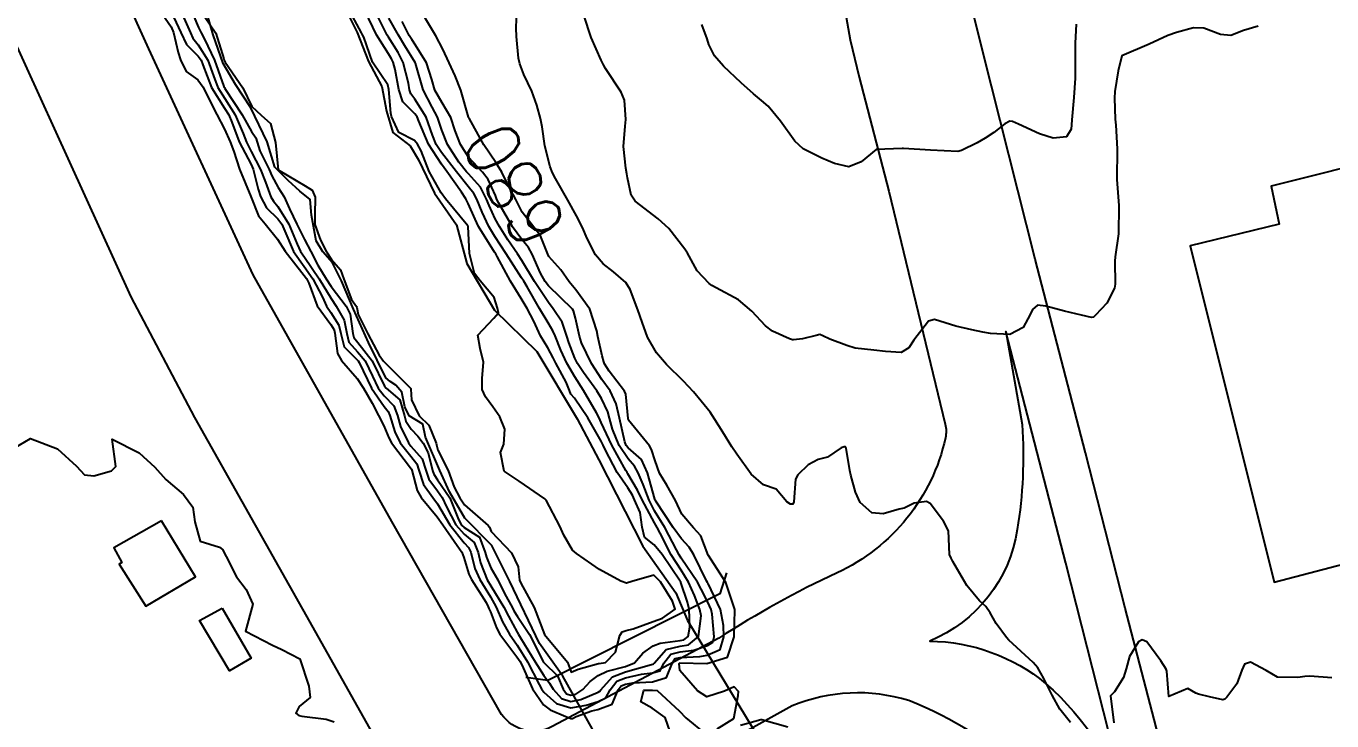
# Model space of a CAD drawing. Header units: metres. Extents: x 292545 to 299085, y 7450245 to 7463078.
# Drawn here: x 296966.2 to 297062.3, y 7453993.2 to 7454044.4 of the extents above; entities that cross this region are included whole.
import ezdxf
from ezdxf.enums import TextEntityAlignment as Align

# ---------------------------------------------------------------- set-up
doc = ezdxf.new("R2010")
doc.units = ezdxf.units.M
for name, color, linetype in [('Cotas', 45, 'Continuous'), ('Curvas de Nivel 1m', 11, 'Continuous'), ('Curvas de Nivel 5m', 15, 'Continuous'), ('Edificações', 30, 'Continuous'), ('Hidrografia', 140, 'Continuous'), ('Pontes e viadutos', 190, 'Continuous'), ('Vias Primárias', 230, 'Continuous')]:
    doc.layers.add(name, color=color, linetype=linetype)
doc.styles.add('Style-STANDARD', font='STANDARD.shx')

msp = doc.modelspace()

# ---------------------------------------------------------------- linework, layer by layer
at = {"layer": 'Curvas de Nivel 1m', "flags": 128}
for points, elevation in [([(296975.743, 7454045.921), (296976.859, 7454044.318), (296977.032, 7454043.907), (296977.36, 7454042.424), (296977.533, 7454041.9), (296977.965, 7454041.033), (296978.818, 7454040.414), (296979.2, 7454039.876), (296979.637, 7454039.035), (296980.206, 7454037.866), (296980.772, 7454036.789), (296981.195, 7454035.856), (296981.465, 7454035.14), (296981.873, 7454033.849), (296982.713, 7454031.84), (296983.291, 7454030.423), (296983.776, 7454029.824), (296984.676, 7454028.699), (296985.241, 7454027.804), (296986.645, 7454026.028), (296986.819, 7454025.788), (296986.974, 7454025.45), (296987.602, 7454023.78), (296988.599, 7454022.402), (296988.851, 7454022.022), (296988.902, 7454021.765), (296989.102, 7454020.286), (296989.394, 7454019.758), (296990.553, 7454018.441), (296991.001, 7454017.735), (296991.647, 7454016.614), (296992.12, 7454015.724), (296992.515, 7454014.952), (296992.87, 7454014.078), (296993.064, 7454013.714), (296994.475, 7454011.856), (296994.54, 7454011.765), (296994.563, 7454011.699), (296994.961, 7454010.195), (296995.257, 7454009.688), (296996.432, 7454008.252), (296996.847, 7454007.666), (296997.916, 7454006.146), (296998.243, 7454005.652), (296998.399, 7454005.257), (296998.774, 7454004.031), (296998.952, 7454003.641), (297000.039, 7454001.944), (297000.189, 7454001.622), (297000.227, 7454001.497), (297000.349, 7454001.254), (297000.801, 7454000.087), (297001.054, 7453999.619), (297002.308, 7453997.951), (297002.54, 7453997.598), (297002.756, 7453997.138), (297003.446, 7453995.588), (297004.271, 7453994.414), (297004.747, 7453994.052), (297005.898, 7453993.555), (297006.261, 7453993.408), (297006.399, 7453993.41), (297006.654, 7453993.546), (297007.817, 7453993.985), (297008.268, 7453994.083), (297009.318, 7453994.474), (297009.767, 7453995.515), (297009.974, 7453995.825), (297010.287, 7453995.948), (297010.832, 7453996.046), (297012.289, 7453996.119), (297013.327, 7453996.435), (297013.723, 7453997.466), (297013.949, 7453997.823), (297014.31, 7453997.906), (297015.776, 7453997.981), (297016.312, 7453998.06), (297017.257, 7453998.482), (297017.542, 7453999.418), (297017.509, 7454000.251), (297017.287, 7454001.421), (297016.372, 7454003.348), (297016.344, 7454003.402), (297016.329, 7454003.431), (297016.252, 7454003.555), (297015.331, 7454005.446), (297014.982, 7454006.025), (297014.415, 7454006.626), (297013.794, 7454007.466), (297012.526, 7454009.405), (297012.48, 7454009.48), (297012.454, 7454009.564), (297012.045, 7454011.063), (297011.923, 7454011.488), (297011.47, 7454012.483), (297010.491, 7454013.331), (297010.345, 7454013.511), (297010.245, 7454013.764), (297009.847, 7454015.51), (297009.604, 7454016.584), (297009.175, 7454017.521), (297008.556, 7454018.376), (297007.785, 7454019.538), (297007.061, 7454021.073), (297006.908, 7454021.547), (297006.606, 7454022.876), (297006.473, 7454023.414), (297006.392, 7454023.553), (297004.638, 7454025.256), (297004.389, 7454025.583), (297004.052, 7454026.183), (297003.436, 7454027.592), (297003.169, 7454028.093), (297002.674, 7454028.669), (297001.985, 7454029.607), (297000.97, 7454031.356), (297000.828, 7454031.619), (297000.716, 7454031.9), (297000.184, 7454033.085), (296999.779, 7454033.634), (296998.749, 7454034.733), (296998.14, 7454035.656), (296997.768, 7454036.665), (296997.435, 7454037.663), (296996.794, 7454038.741), (296996.269, 7454039.675), (296996.034, 7454040.458), (296995.654, 7454041.682), (296994.846, 7454042.982), (296994.558, 7454043.402), (296994.381, 7454043.697), (296993.855, 7454044.718)], 679), ([(296976.875, 7454045.381), (296977.574, 7454043.899), (296977.975, 7454043.023), (296978.836, 7454042.167), (296979.052, 7454041.878), (296979.181, 7454041.525), (296979.828, 7454039.87), (296980.79, 7454038.334), (296981.096, 7454037.857), (296981.313, 7454037.319), (296981.854, 7454035.849), (296982.738, 7454034.182), (296982.89, 7454033.838), (296983.267, 7454032.38), (296983.431, 7454031.829), (296983.877, 7454030.995), (296984.697, 7454030.201), (296984.993, 7454029.807), (296985.211, 7454029.278), (296985.861, 7454027.798), (296986.652, 7454026.671), (296987.269, 7454025.784), (296987.983, 7454024.416), (296988.285, 7454023.773), (296988.608, 7454023.307), (296989.205, 7454022.367), (296989.334, 7454021.759), (296989.588, 7454020.76), (296990.574, 7454019.799), (296990.629, 7454019.739), (296990.686, 7454019.624), (296991.596, 7454017.729), (296992.529, 7454016.372), (296992.821, 7454016.01), (296992.939, 7454015.714), (296993.307, 7454014.504), (296993.711, 7454013.708), (296994.488, 7454012.716), (296994.928, 7454012.144), (296995.084, 7454011.691), (296995.418, 7454010.641), (296996.116, 7454009.675), (296996.446, 7454009.213), (296997.363, 7454007.661), (296998.41, 7454006.346), (296998.751, 7454005.99), (296998.909, 7454005.642), (296999.207, 7454004.454), (296999.563, 7454003.632), (297000.364, 7454002.353), (297000.78, 7454001.616), (297001.253, 7454000.527), (297001.757, 7453999.609), (297002.321, 7453998.795), (297003.074, 7453997.592), (297003.946, 7453995.923), (297004.123, 7453995.582), (297004.281, 7453995.346), (297005.207, 7453994.501), (297006.269, 7453994.194), (297007.409, 7453994.401), (297008.274, 7453994.668), (297008.859, 7453994.942), (297009.172, 7453995.521), (297009.658, 7453996.148), (297010.292, 7453996.396), (297011.465, 7453996.663), (297012.296, 7453996.762), (297012.845, 7453996.927), (297013.114, 7453997.472), (297013.625, 7453998.155), (297014.316, 7453998.318), (297015.332, 7453998.436), (297016.323, 7453998.785), (297016.72, 7453999.033), (297016.829, 7453999.425), (297016.683, 7454001.093), (297016.612, 7454001.427), (297016.358, 7454001.974), (297015.868, 7454002.938), (297015.594, 7454003.442), (297014.399, 7454005.214), (297014.24, 7454005.462), (297014.056, 7454005.814), (297013.182, 7454007.472), (297012.441, 7454008.685), (297012.038, 7454009.486), (297011.597, 7454010.626), (297011.221, 7454011.499), (297010.949, 7454011.975), (297010.483, 7454012.528), (297009.83, 7454013.517), (297009.33, 7454014.702), (297009.115, 7454015.521), (297008.988, 7454015.984), (297008.537, 7454016.964), (297008.183, 7454017.534), (297007.216, 7454018.891), (297006.761, 7454019.548), (297006.577, 7454019.925), (297006.132, 7454021.1), (297005.99, 7454021.559), (297005.633, 7454022.594), (297004.978, 7454023.575), (297004.62, 7454024.024), (297003.599, 7454025.59), (297002.658, 7454027.112), (297002.346, 7454027.603), (297001.636, 7454028.653), (297001.013, 7454029.617), (297000.699, 7454030.188), (297000.252, 7454031.17), (297000.072, 7454031.63), (296999.617, 7454032.532), (296998.731, 7454033.493), (296998.586, 7454033.651), (296998.033, 7454034.367), (296997.185, 7454035.666), (296996.773, 7454036.726), (296996.446, 7454037.673), (296996.065, 7454038.403), (296995.412, 7454039.684), (296994.832, 7454041.649), (296994.817, 7454041.69), (296994.063, 7454042.919), (296993.584, 7454043.709), (296992.872, 7454044.966)], 678), ([(296977.776, 7454044.989), (296978.265, 7454043.889), (296978.459, 7454043.496), (296978.844, 7454042.997), (296979.543, 7454041.873), (296979.96, 7454040.73), (296980.298, 7454039.865), (296980.801, 7454039.06), (296981.567, 7454037.852), (296982.153, 7454036.462), (296982.388, 7454035.844), (296982.753, 7454035.152), (296983.424, 7454033.83), (296983.785, 7454032.885), (296984.192, 7454031.818), (296984.387, 7454031.492), (296984.706, 7454031.089), (296985.516, 7454029.802), (296986.139, 7454028.328), (296986.384, 7454027.793), (296986.659, 7454027.373), (296987.738, 7454025.779), (296988.621, 7454024.317), (296989, 7454023.764), (296989.585, 7454022.737), (296989.772, 7454021.752), (296989.942, 7454021.105), (296990.579, 7454020.393), (296991.14, 7454019.734), (296991.666, 7454018.619), (296992.079, 7454017.725), (296992.537, 7454017.162), (296993.251, 7454016.43), (296993.509, 7454015.705), (296993.725, 7454014.912), (296994.312, 7454013.702), (296994.499, 7454013.463), (296995.32, 7454012.526), (296995.592, 7454011.683), (296995.81, 7454011.023), (296996.458, 7454010.159), (296996.804, 7454009.666), (296997.117, 7454008.989), (296997.797, 7454007.656), (296998.416, 7454006.979), (296999.146, 7454006.375), (296999.454, 7454005.634), (296999.635, 7454004.872), (297000.123, 7454003.624), (297000.376, 7454003.177), (297001.334, 7454001.61), (297001.68, 7454000.944), (297002.334, 7453999.755), (297002.431, 7453999.599), (297002.58, 7453999.346), (297003.641, 7453997.587), (297004.293, 7453996.586), (297004.714, 7453996), (297004.962, 7453995.57), (297005.586, 7453994.87), (297006.274, 7453994.659), (297007.011, 7453994.807), (297008.281, 7453995.342), (297008.398, 7453995.412), (297008.477, 7453995.528), (297009.339, 7453996.473), (297010.296, 7453996.846), (297012.201, 7453997.381), (297012.302, 7453997.402), (297012.361, 7453997.421), (297012.4, 7453997.479), (297013.299, 7453998.489), (297014.322, 7453998.732), (297014.946, 7453998.831), (297015.683, 7453999.44), (297015.868, 7454000.957), (297015.764, 7454001.439), (297015.382, 7454002.463), (297014.923, 7454003.452), (297014.386, 7454004.332), (297013.652, 7454005.468), (297012.842, 7454007.053), (297012.619, 7454007.478), (297012.428, 7454007.809), (297011.53, 7454009.494), (297011.183, 7454010.222), (297010.472, 7454011.42), (297010.414, 7454011.511), (297010.322, 7454011.664), (297009.298, 7454013.522), (297008.518, 7454015.21), (297008.362, 7454015.532), (297008.152, 7454015.908), (297007.213, 7454017.543), (297006.558, 7454018.56), (297005.977, 7454019.559), (297005.541, 7454020.524), (297005.124, 7454021.572), (297004.958, 7454021.936), (297004.602, 7454022.535), (297003.964, 7454023.586), (297003.053, 7454025.179), (297002.801, 7454025.598), (297002.645, 7454025.853), (297001.523, 7454027.611), (297000.682, 7454028.88), (297000.234, 7454029.627), (296999.74, 7454030.671), (296999.355, 7454031.64), (296999.134, 7454032.06), (296998.722, 7454032.579), (296997.853, 7454033.659), (296996.754, 7454035.075), (296996.364, 7454035.674), (296996.099, 7454036.348), (296995.62, 7454037.682), (296994.796, 7454039), (296994.502, 7454039.396), (296994.402, 7454039.696), (296994.326, 7454040.181), (296993.923, 7454041.704), (296993.572, 7454042.441), (296992.851, 7454043.575), (296992.764, 7454043.721), (296992.666, 7454043.912), (296991.757, 7454045.731)], 677), ([(296978.172, 7454045.891), (296978.859, 7454044.267), (296979.056, 7454043.878), (296979.301, 7454043.423), (296980.052, 7454041.868), (296980.733, 7454039.942), (296980.766, 7454039.86), (296980.812, 7454039.784), (296982.078, 7454037.847), (296982.771, 7454036.627), (296983.077, 7454036.146), (296983.171, 7454035.834), (296983.377, 7454035.207), (296984.061, 7454033.82), (296984.266, 7454033.354), (296984.72, 7454032.495), (296985.169, 7454031.805), (296985.568, 7454030.938), (296986.112, 7454029.796), (296986.676, 7454028.673), (296987.123, 7454027.785), (296987.652, 7454026.781), (296988.256, 7454025.774), (296988.635, 7454025.21), (296989.745, 7454023.753), (296990.021, 7454023.163), (296990.215, 7454021.746), (296990.296, 7454021.45), (296990.586, 7454021.096), (296991.657, 7454019.729), (296992.545, 7454017.881), (296992.689, 7454017.718), (296993.691, 7454016.859), (296994.037, 7454015.697), (296994.132, 7454015.309), (296994.513, 7454014.702), (296995.017, 7454014.201), (296995.403, 7454013.686), (296995.775, 7454012.97), (296996.087, 7454011.676), (296996.18, 7454011.384), (296996.466, 7454010.982), (296997.36, 7454009.661), (296998.015, 7454008.068), (296998.215, 7454007.652), (296998.421, 7454007.461), (296999.544, 7454006.763), (296999.979, 7454005.626), (297000.056, 7454005.281), (297000.392, 7454004.507), (297000.899, 7454003.615), (297001.419, 7454002.558), (297001.946, 7454001.604), (297002.087, 7454001.34), (297002.346, 7454000.913), (297003.234, 7453999.591), (297004.185, 7453997.701), (297004.247, 7453997.581), (297004.302, 7453997.515), (297005.281, 7453996.553), (297005.703, 7453995.559), (297005.951, 7453995.226), (297006.279, 7453995.126), (297006.63, 7453995.196), (297007.151, 7453995.541), (297007.687, 7453996.138), (297008.293, 7453996.576), (297008.936, 7453996.884), (297010.3, 7453997.238), (297010.951, 7453997.5), (297011.578, 7453998.227), (297012.322, 7453998.762), (297012.843, 7453998.957), (297014.328, 7453999.147), (297014.596, 7453999.19), (297014.912, 7453999.451), (297015.028, 7454000.138), (297014.989, 7454001.45), (297014.871, 7454001.965), (297014.373, 7454003.42), (297014.359, 7454003.46), (297014.322, 7454003.512), (297013, 7454005.474), (297012.41, 7454006.19), (297011.691, 7454006.767), (297011.524, 7454007.493), (297011.365, 7454008.57), (297010.971, 7454009.502), (297010.801, 7454009.849), (297010.462, 7454010.385), (297009.672, 7454011.518), (297008.801, 7454013.216), (297008.65, 7454013.528), (297008.497, 7454013.819), (297007.515, 7454015.54), (297006.537, 7454016.984), (297006.274, 7454017.288), (297006.17, 7454017.556), (297005.933, 7454018.178), (297005.158, 7454019.571), (297004.966, 7454019.963), (297004.584, 7454020.689), (297004.051, 7454021.585), (297003.542, 7454022.652), (297003.062, 7454023.596), (297002.624, 7454024.32), (297001.826, 7454025.608), (297000.854, 7454027.425), (297000.74, 7454027.619), (297000.665, 7454027.737), (296999.487, 7454029.638), (296999.224, 7454030.168), (296998.71, 7454031.329), (296998.543, 7454031.652), (296998.222, 7454032.15), (296997.147, 7454033.666), (296996.741, 7454034.204), (296995.786, 7454035.68), (296995.086, 7454037.381), (296994.97, 7454037.688), (296994.785, 7454037.926), (296993.898, 7454038.808), (296993.603, 7454039.708), (296993.342, 7454041.196), (296993.201, 7454041.714), (296993.082, 7454041.963), (296992.839, 7454042.329), (296991.967, 7454043.729), (296991.133, 7454045.483)], 676), ([(297043.05, 7453993.118), (297042.267, 7453994.09), (297041.707, 7453995.136), (297041.084, 7453996.353), (297040.644, 7453997.147), (297040.309, 7453997.53), (297038.526, 7453999.168), (297038.335, 7453999.372), (297037.572, 7454000.408), (297037.139, 7454001.188), (297036.817, 7454001.653), (297036.362, 7454002.077), (297035.422, 7454003.21), (297034.399, 7454004.971), (297034.262, 7454005.221), (297034.146, 7454005.482), (297034.065, 7454007.224), (297033.718, 7454007.943), (297032.724, 7454009.237), (297032.454, 7454009.38), (297031.55, 7454009.254), (297030.822, 7454008.89), (297030.446, 7454008.811), (297029.256, 7454008.466), (297028.442, 7454008.538), (297027.583, 7454009.303), (297027.221, 7454010.069), (297026.894, 7454011.314), (297026.818, 7454011.657), (297026.538, 7454013.319), (297026.494, 7454013.399), (297026.402, 7454013.413), (297026.174, 7454013.323), (297025.172, 7454012.647), (297024.484, 7454012.469), (297023.752, 7454012.076), (297022.973, 7454011.355), (297022.808, 7454011.018), (297022.693, 7454009.358), (297022.62, 7454009.188), (297022.45, 7454009.183), (297022.165, 7454009.364), (297021.387, 7454010.301), (297020.465, 7454010.602), (297019.554, 7454011.399), (297018.488, 7454012.879), (297018.126, 7454013.414), (297017.451, 7454014.479), (297016.877, 7454015.426), (297016.528, 7454015.951), (297015.87, 7454016.774), (297015.294, 7454017.449), (297014.555, 7454018.242), (297013.32, 7454019.473), (297012.581, 7454020.328), (297011.912, 7454021.487), (297011.52, 7454022.575), (297011.203, 7454023.494), (297010.635, 7454024.996), (297010.32, 7454025.505), (297009.412, 7454026.28), (297008.656, 7454026.883), (297008.089, 7454027.536), (297007.475, 7454028.742), (297007.125, 7454029.546), (297006.696, 7454030.409), (297006.043, 7454031.557), (297005.136, 7454033.159), (297004.921, 7454033.568), (297004.74, 7454034.012), (297004.359, 7454035.576), (297004.166, 7454036.968), (297004.05, 7454037.581), (297003.771, 7454038.564), (297003.407, 7454039.591), (297002.821, 7454040.828), (297002.507, 7454041.603), (297002.411, 7454042.031), (297002.275, 7454043.606), (297002.247, 7454044.221), (297002.296, 7454045.606)], 681), ([(297056.867, 7454044.379), (297055.784, 7454044.05), (297054.86, 7454043.699), (297054.099, 7454043.749), (297052.865, 7454044.222), (297052.103, 7454044.249), (297050.862, 7454043.916), (297050.218, 7454043.678), (297048.853, 7454043.05), (297046.844, 7454042.184), (297046.564, 7454041.083), (297046.331, 7454039.564), (297046.294, 7454039.085), (297046.341, 7454037.531), (297046.383, 7454037.084), (297046.502, 7454035.337), (297046.503, 7454035.083), (297046.46, 7454033.359), (297046.47, 7454033.083), (297046.621, 7454031.174), (297046.625, 7454031.081), (297046.597, 7454029.168), (297046.592, 7454029.081), (297046.353, 7454027.396), (297046.325, 7454027.083), (297046.338, 7454025.382), (297046.294, 7454025.083), (297045.719, 7454023.992), (297044.907, 7454023.097), (297044.747, 7454022.963), (297044.611, 7454022.933), (297043.854, 7454023.108), (297042.616, 7454023.39), (297041.242, 7454023.763), (297040.623, 7454023.825), (297040.253, 7454023.519), (297040.077, 7454023.155), (297039.56, 7454022.203), (297038.598, 7454021.684), (297037.162, 7454021.755), (297036.599, 7454021.856), (297035.798, 7454022.011), (297034.604, 7454022.291), (297033.055, 7454022.789), (297032.607, 7454022.651), (297031.534, 7454021.256), (297031.144, 7454020.702), (297030.579, 7454020.357), (297029.438, 7454020.424), (297028.581, 7454020.514), (297027.215, 7454020.672), (297026.586, 7454020.879), (297025.335, 7454021.329), (297024.834, 7454021.575), (297024.596, 7454021.677), (297024.338, 7454021.6), (297023.333, 7454021.353), (297022.676, 7454021.275), (297022.592, 7454021.285), (297022.364, 7454021.363), (297021.127, 7454021.911), (297020.602, 7454022.322), (297019.599, 7454023.4), (297018.625, 7454024.218), (297016.96, 7454025.105), (297016.641, 7454025.294), (297016.455, 7454025.433), (297015.568, 7454026.362), (297014.978, 7454027.455), (297014.873, 7454027.665), (297014.668, 7454027.97), (297013.491, 7454029.472), (297012.694, 7454030.189), (297011.003, 7454031.497), (297010.717, 7454031.939), (297010.442, 7454033.216), (297010.4, 7454033.505), (297010.323, 7454033.923), (297010.161, 7454035.509), (297010.281, 7454037.01), (297010.325, 7454037.507), (297010.212, 7454038.923), (297009.981, 7454039.512), (297008.829, 7454041.247), (297008.67, 7454041.532), (297008.497, 7454041.873), (297007.773, 7454043.541), (297007.237, 7454045.187)], 682), ([(297043.467, 7454044.514), (297043.41, 7454043.114), (297043.402, 7454042.56), (297043.401, 7454041.114), (297043.396, 7454040.543), (297043.304, 7454039.115), (297043.148, 7454037.477), (297043.139, 7454037.116), (297043.11, 7454036.785), (297042.769, 7454036.223), (297041.778, 7454036.125), (297040.773, 7454036.46), (297039.228, 7454037.166), (297038.785, 7454037.354), (297038.579, 7454037.378), (297038.232, 7454037.176), (297037.404, 7454036.553), (297036.767, 7454036.123), (297036.177, 7454035.783), (297035.02, 7454035.216), (297034.752, 7454035.143), (297032.753, 7454035.24), (297030.754, 7454035.367), (297030.659, 7454035.367), (297028.753, 7454035.29), (297027.655, 7454034.39), (297026.74, 7454034.018), (297025.676, 7454034.26), (297024.753, 7454034.662), (297023.367, 7454035.354), (297022.768, 7454035.91), (297021.719, 7454037.371), (297020.794, 7454038.48), (297020.317, 7454038.906), (297019.727, 7454039.396), (297018.815, 7454040.207), (297017.507, 7454041.423), (297016.841, 7454042.202), (297016.438, 7454043.026), (297016.301, 7454043.438), (297015.923, 7454044.503)], 683), ([(297062.298, 7453996.393), (297060.684, 7453996.521), (297060.299, 7453996.51), (297059.798, 7453996.417), (297058.298, 7453996.463), (297057.47, 7453996.948), (297056.309, 7453997.551), (297055.866, 7453997.406), (297055.672, 7453996.966), (297055.296, 7453995.967), (297054.566, 7453994.977), (297054.427, 7453994.833), (297054.28, 7453994.783), (297053.286, 7453994.995), (297052.468, 7453995.191), (297052.286, 7453995.277), (297051.698, 7453995.607), (297050.283, 7453995.03), (297050.156, 7453996.887), (297050.11, 7453997.033), (297049.7, 7453997.648), (297048.672, 7453999.047), (297048.334, 7453999.193), (297048.065, 7453999.054), (297047.41, 7453997.975), (297047.147, 7453997.072), (297046.945, 7453996.425), (297046.286, 7453995.367), (297046.137, 7453995.229), (297046.012, 7453995.083), (297046.253, 7453993.08)], 681)]:
    msp.add_lwpolyline(points, dxfattribs=dict(at, elevation=elevation))
at = {"layer": 'Curvas de Nivel 5m', "flags": 128}
for points, elevation in [([(296978.88, 7454045.693), (296980.14, 7454043.867), (296980.722, 7454041.974), (296980.763, 7454041.861), (296980.832, 7454041.723), (296982.121, 7454039.847), (296982.792, 7454038.467), (296983.471, 7454037.83), (296984.169, 7454037.212), (296984.539, 7454035.813), (296984.733, 7454033.81), (296986.721, 7454032.612), (296987.241, 7454032.305), (296987.459, 7454031.779), (296987.417, 7454030.496), (296987.432, 7454029.783), (296987.842, 7454028.612), (296988.286, 7454027.774), (296988.657, 7454027.204), (296989.328, 7454026.438), (296989.565, 7454025.756), (296990.126, 7454024.242), (296990.493, 7454023.742), (296990.526, 7454023.655), (296990.607, 7454023.139), (296991.319, 7454021.733), (296992.154, 7454020.148), (296992.48, 7454019.721), (296992.571, 7454019.61), (296994.486, 7454017.691), (296994.499, 7454017.647), (296994.535, 7454016.862), (296995.115, 7454015.684), (296995.829, 7454014.994), (296996.369, 7454013.672), (296996.386, 7454013.566), (296996.488, 7454013.158), (296997.231, 7454011.662), (296997.676, 7454010.443), (296998.099, 7454009.654), (296998.445, 7454009.135), (297000.192, 7454007.623), (297000.281, 7454007.482), (297000.419, 7454007.185), (297001.895, 7454005.605), (297002.393, 7454004.578), (297002.489, 7454003.599), (297002.598, 7454003.379), (297003.57, 7454001.588), (297004.333, 7453999.58), (297006.025, 7453997.554), (297006.107, 7453997.359), (297006.296, 7453996.81), (297006.805, 7453997.038), (297008.302, 7453997.455), (297008.371, 7453997.46), (297008.831, 7453997.525), (297009.549, 7453998.283), (297009.891, 7453999.514), (297010.053, 7453999.796), (297010.337, 7453999.884), (297010.853, 7454000.017), (297012.344, 7454000.544), (297013.017, 7454000.803), (297013.96, 7454001.464), (297013.768, 7454002.056), (297012.862, 7454003.475), (297012.38, 7454003.961), (297010.755, 7454003.504), (297010.381, 7454003.377), (297009.943, 7454003.514), (297008.391, 7454004.38), (297006.678, 7454005.547), (297006.405, 7454005.806), (297005.768, 7454006.911), (297005.475, 7454007.564), (297004.451, 7454009.474), (297004.351, 7454009.581), (297002.466, 7454010.87), (297001.375, 7454011.611), (297001.107, 7454012.994), (297001.343, 7454013.611), (297001.41, 7454014.71), (297001.049, 7454015.615), (297000.53, 7454016.34), (296999.991, 7454017.082), (296999.756, 7454017.632), (296999.747, 7454018.44), (296999.834, 7454019.631), (296999.589, 7454020.641), (296999.42, 7454021.638), (297000.605, 7454022.877), (297000.954, 7454023.272), (297000.88, 7454023.617), (297000.625, 7454024.407), (296999.596, 7454025.636), (296999.176, 7454026.17), (296998.816, 7454027.648), (296998.72, 7454029.622), (296998.708, 7454029.65), (296998.693, 7454029.678), (296997.05, 7454031.667), (296996.717, 7454032.113), (296995.834, 7454033.679), (296995.245, 7454035.196), (296994.986, 7454035.688), (296994.766, 7454035.956), (296993.601, 7454036.538), (296993.066, 7454037.716), (296993.029, 7454037.96), (296992.884, 7454039.719), (296992.808, 7454040.058), (296991.681, 7454041.732), (296991.036, 7454043.553), (296990.945, 7454043.739), (296990.855, 7454043.882), (296989.858, 7454045.75)], 675), ([(297017.037, 7453992.643), (297018.263, 7453993.41), (297018.58, 7453995.107), (297018.611, 7453995.407), (297018.286, 7453995.746), (297017.596, 7453995.42), (297016.279, 7453995.009), (297015.601, 7453995.447), (297014.298, 7453996.948), (297014.255, 7453997.46), (297014.273, 7453997.491), (297014.303, 7453997.498), (297016.296, 7453997.447), (297017.796, 7453997.93), (297018.286, 7453999.41), (297018.289, 7453999.455), (297018.338, 7454001.41), (297018.336, 7454001.427), (297017.678, 7454003.417), (297016.402, 7454005.397), (297016.388, 7454005.43), (297015.843, 7454006.865), (297015.291, 7454007.447), (297014.438, 7454008.445), (297013.984, 7454009.465), (297013.352, 7454010.584), (297012.796, 7454011.477), (297012.482, 7454012.373), (297012.214, 7454013.208), (297012.066, 7454013.486), (297010.521, 7454015.377), (297010.491, 7454015.5), (297010.311, 7454017.273), (297010.22, 7454017.505), (297009.106, 7454018.98), (297008.763, 7454019.527), (297008.709, 7454019.663), (297008.579, 7454020.108), (297008.269, 7454021.533), (297008.195, 7454021.936), (297007.66, 7454023.54), (297006.634, 7454024.977), (297006.161, 7454025.557), (297005.534, 7454026.449), (297004.661, 7454027.412), (297004.582, 7454027.581), (297004.049, 7454028.951), (297003.56, 7454029.587), (297002.699, 7454030.686), (297002.216, 7454031.605), (297001.67, 7454032.664), (297001.193, 7454033.615), (297000.744, 7454034.345), (296999.864, 7454035.633), (296999.488, 7454036.357), (296998.782, 7454037.601), (296998.76, 7454037.65), (296998.746, 7454037.687), (296998.175, 7454039.656), (296997.759, 7454040.721), (296997.325, 7454041.665), (296996.843, 7454042.691), (296996.331, 7454043.675), (296995.532, 7454045.024)], 680), ([(296965.253, 7454013.281), (296966.503, 7454014.03), (296968.492, 7454013.268), (296969.888, 7454011.986), (296970.467, 7454011.354), (296971.168, 7454011.271), (296972.47, 7454011.65), (296972.776, 7454011.955), (296972.503, 7454013.96), (296974.488, 7454012.957), (296975.638, 7454011.918), (296976.464, 7454011.013), (296977.764, 7454009.897), (296978.439, 7454008.956), (296978.592, 7454007.887), (296978.991, 7454006.464), (296980.405, 7454006.028), (296980.64, 7454005.858), (296980.913, 7454005.34), (296981.651, 7454003.847), (296982.369, 7454002.909), (296982.856, 7454001.832), (296982.333, 7453999.84), (296984.323, 7453998.797), (296984.991, 7453998.482), (296986.313, 7453997.79), (296986.994, 7453995.783), (296987.09, 7453994.966), (296986.268, 7453994.3), (296986.041, 7453993.793), (296986.261, 7453993.629), (296986.473, 7453993.574), (296988.257, 7453993.367), (296988.841, 7453993.174)], 680), ([(297013.767, 7453991.938), (297013.215, 7453993.47), (297012.27, 7453994.17), (297011.425, 7453994.644), (297011.643, 7453995.49), (297012.283, 7453995.496), (297012.634, 7453995.476), (297014.268, 7453993.96), (297014.736, 7453993.455), (297016.245, 7453992.238)], 680), ([(297022.254, 7453992.781), (297020.331, 7453993.32), (297020.262, 7453993.319), (297018.774, 7453992.886)], 680)]:
    msp.add_lwpolyline(points, dxfattribs=dict(at, elevation=elevation))
at = {"layer": 'Edificações', "elevation": 686.881}
msp.add_lwpolyline([(297081.38, 7454035.91), (297076.373, 7454034.647), (297075.734, 7454037.091), (297057.824, 7454032.597), (297058.409, 7454029.808), (297051.854, 7454028.208), (297058.058, 7454003.438), (297090.097, 7454011.838), (297087.113, 7454025.47), (297086.384, 7454026.467), (297083.269, 7454032.076), (297081.882, 7454035.066)], close=True, dxfattribs=at)
at = {"layer": 'Edificações'}
for points in [[(296976.145, 7454007.956), (296972.622, 7454005.96), (296973.223, 7454004.893), (296973.023, 7454004.782), (296974.993, 7454001.687), (296978.639, 7454003.832)], [(296980.615, 7454001.534), (296982.731, 7453997.842), (296981.141, 7453996.912), (296978.941, 7454000.634)]]:
    msp.add_lwpolyline(points, close=True, dxfattribs=at)
at = {"layer": 'Hidrografia'}
for points in [[(297012.021, 7453985.202), (297005.684, 7453996.514), (297003.963, 7453998.934), (297001.791, 7454003.492), (297000.452, 7454006.145), (296998.472, 7454008.153), (296997.346, 7454010.106), (296996.623, 7454011.656), (296995.579, 7454014.131), (296995.388, 7454015.065), (296994.368, 7454015.681), (296994.049, 7454016.36), (296993.836, 7454017.422), (296993.39, 7454017.953), (296992.965, 7454018.229), (296992.646, 7454018.484), (296991.387, 7454021.085), (296990.282, 7454023.548), (296989.387, 7454025.62), (296988.728, 7454026.957), (296988.027, 7454027.764), (296987.538, 7454028.571), (296987.174, 7454030.468), (296987.089, 7454031.614), (296986.324, 7454032.23), (296985.453, 7454033.015), (296984.493, 7454033.997), (296983.919, 7454035.866), (296982.706, 7454038.358), (296981.58, 7454040.078), (296980.685, 7454041.616), (296979.941, 7454043.739), (296979.196, 7454046.295)], [(296989.439, 7454046.107), (296990.553, 7454043.917), (296991.38, 7454041.763), (296992.351, 7454039.932), (296992.714, 7454038.119), (296993.181, 7454036.54), (296994.439, 7454035.57), (296995.05, 7454034.529), (296996.241, 7454032.072), (296997.858, 7454029.739), (296998.613, 7454026.903), (297000.662, 7454023.456), (297003.759, 7454020.422), (297006.742, 7454015.467), (297008.324, 7454012.452), (297011.567, 7454006.106), (297014.011, 7454002.66), (297014.873, 7454000.613), (297022.426, 7453988.168)]]:
    msp.add_lwpolyline(points, dxfattribs=at)
at = {"layer": 'Pontes e viadutos'}
msp.add_lwpolyline([(297017.739, 7454004.131), (297017.246, 7454002.577), (297004.579, 7453996.216), (297002.96, 7453996.426)], dxfattribs=at)
at = {"layer": 'Vias Primárias', "elevation": 681.619}
msp.add_lwpolyline([(297071.203, 7453906.569), (297068.105, 7453919.258), (297064.526, 7453933.039), (297061.005, 7453946.697), (297057.424, 7453960.923), (297053.484, 7453976.99), (297050.295, 7453989.178), (297047.075, 7454001.541), (297044.157, 7454012.974), (297040.455, 7454027.234), (297037.237, 7454039.959), (297034.319, 7454051.633), (297032.214, 7454060.048), (297029.97, 7454066.781), (297010.514, 7454137.459), (297009.332, 7454141.961), (297005.837, 7454155.333), (297003.923, 7454163.402, -0.317081), (297006.277, 7454169.276)], format="xyb", dxfattribs=at)
at = {"layer": 'Vias Primárias'}
for points in [[(297047.235, 7453852.873), (297043.722, 7453870.91), (297040.602, 7453886.546), (297036.801, 7453906.02), (297036.37, 7453908.582, 0.026137), (297031.025, 7453922.205), (297028.373, 7453927.187), (297019.978, 7453942.219), (297011.765, 7453956.812), (297002.943, 7453972.558), (296994.371, 7453987.549), (296986.552, 7454001.467), (296978.591, 7454015.563), (296973.918, 7454024.458), (296961.585, 7454051.46), (296951.026, 7454075.214), (296940.008, 7454099.137), (296936.448, 7454107.366, 0.32871), (296923.465, 7454113.444, 2.376632)], [(297025.199, 7454052.715), (297026.831, 7454043.368), (297027.505, 7454040.611), (297029.683, 7454032.224), (297033.839, 7454015.079, -0.114492), (297033.849, 7454014.059, -0.233496), (297025.87, 7454004.13, 0.034837), (297017.166, 7453999.321), (297004.911, 7453992.815, -0.378635), (297001.178, 7453993.712), (296993.089, 7454007.902), (296982.897, 7454026.07), (296975.219, 7454042.698), (296967.69, 7454059.268)], [(297047.45, 7453986.186), (297042.714, 7454004.844), (297038.29, 7454021.907), (297039.507, 7454015.041, -0.05559), (297039.139, 7454007.327, -0.263335), (297032.692, 7453999.105, -0.171274), (297041.227, 7453995.982, -0.14693), (297047.45, 7453986.186, -0.984549)], [(297046.344, 7453975.675), (297045.01, 7453980.824), (297043.78, 7453983.866, 0.089724), (297039.938, 7453989.247, 0.089737), (297031.148, 7453994.726, 0.176254), (297022.574, 7453994.332, 1.55503)], [(297022.574, 7453994.332), (297008.171, 7453986.335, 0.249197), (297007.036, 7453982.91, 1.085184)]]:
    msp.add_lwpolyline(points, format="xyb", dxfattribs=at)

# ---------------------------------------------------------------- texts
at = {"layer": 'Cotas', "style": 'Style-STANDARD'}
msp.add_text('680', height=4, rotation=119.51924, dxfattribs=at).set_placement((297002.11, 7454032.663, 680), align=Align.MIDDLE_CENTER)

doc.saveas('drawing.dxf')
